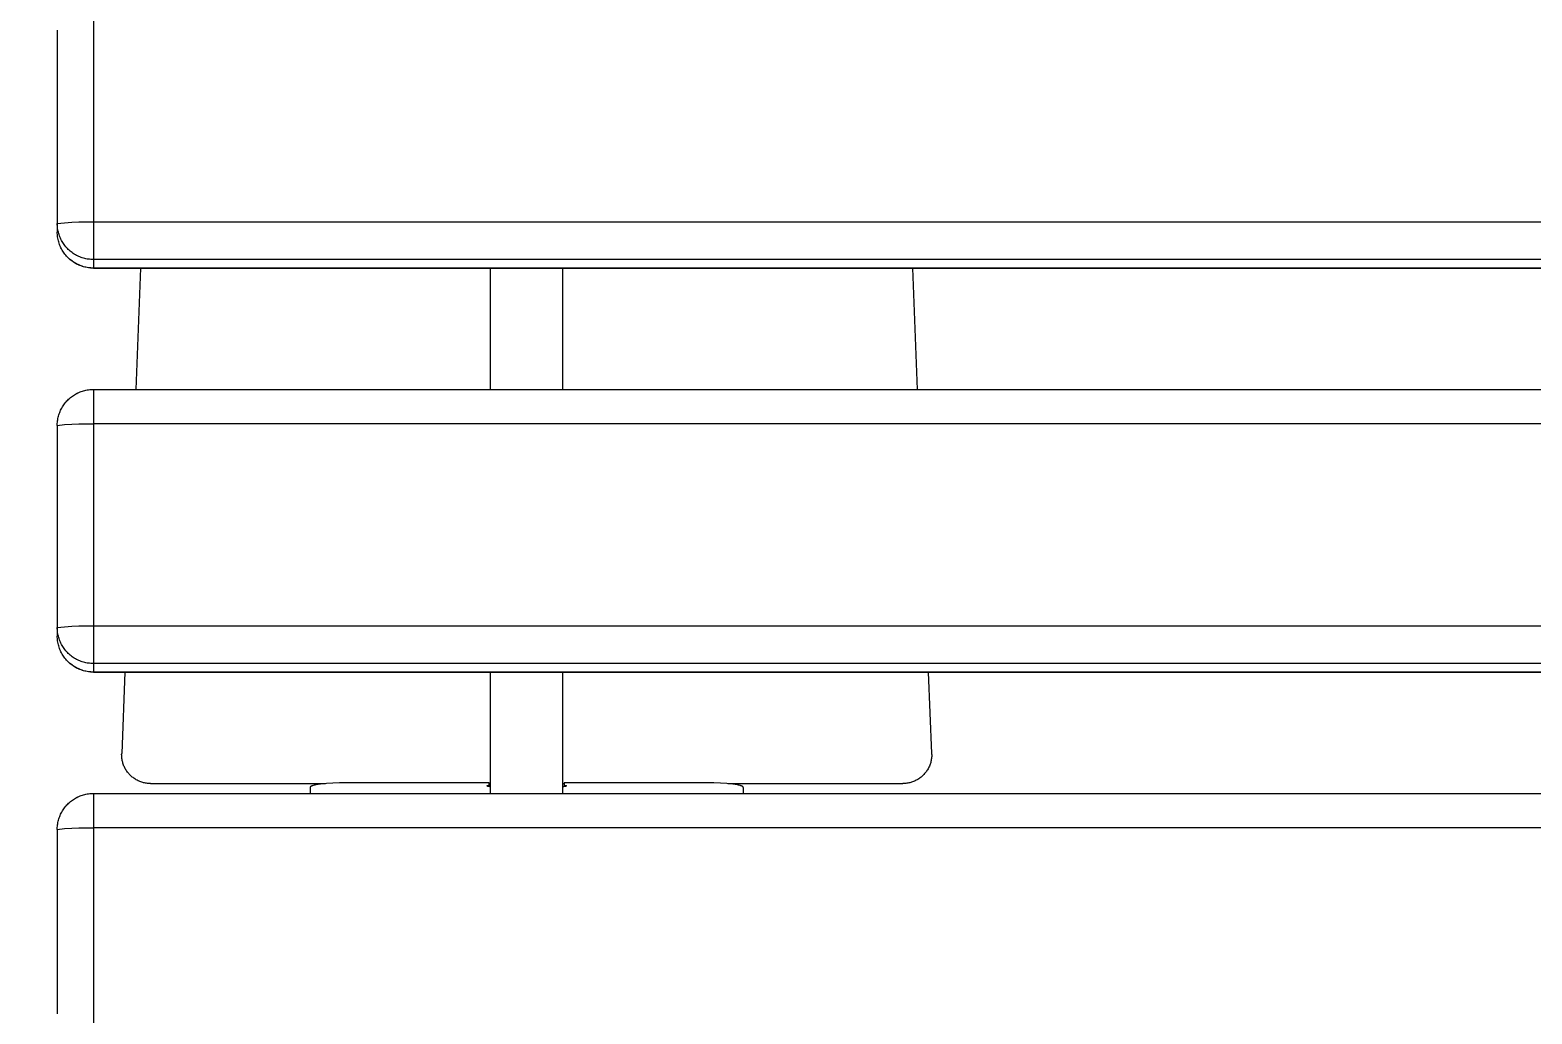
# Model space of a CAD drawing. Header units: millimetres. Extents: x -30 to 4992, y -440 to 3111.
# Drawn here: x 139.2 to 347.2, y 963.5 to 1099.7 of the extents above; entities that cross this region are included whole.
import ezdxf

# ---------------------------------------------------------------- set-up
doc = ezdxf.new("R2010")
doc.units = ezdxf.units.MM
doc.layers.add('ZANO_R', color=7, linetype='Continuous', lineweight=0)
doc.layers.add('ZANO_W', color=1, linetype='Continuous', lineweight=0)
doc.styles.add('Arial', font='arial.ttf')
doc.styles.get("Standard").update_dxf_attribs({"font": 'ARIALUNI.TTF'})
doc.dimstyles.new('pl i ang', dxfattribs={"dimtxt": 50, "dimasz": 50, "dimexe": 1.25, "dimexo": 0.625, "dimgap": 10, "dimtad": 1, "dimtoh": 1, "dimtxsty": 'Standard', "dimcen": 2.5, "dimclrd": 1, "dimclre": 1, "dimclrt": 1, "dimadec": 0, "dimazin": 0, "dimtfac": 1, "dimtmove": 0, "dimatfit": 3, "dimfxl": 1, "dimarcsym": 1})

# ---------------------------------------------------------------- blocks, each defined once
blk = doc.blocks.new('*D389')
at = {"layer": 'ZANO_W', "color": 1, "lineweight": -2}
for p, q in [((138.02, 2206.3), (16.39, 2206.3)), ((26.39, 2166.3), (26.39, 938.92)), ((138.02, 898.92), (16.39, 898.92))]:
    blk.add_line(p, q, dxfattribs=at)
at = {"layer": 'ZANO_W', "color": 1}
for points in [[(33.05, 2166.3), (19.72, 2166.3), (26.39, 2206.3)], [(19.72, 938.92), (33.05, 938.92), (26.39, 898.92)]]:
    blk.add_solid(points, dxfattribs=at)
at = {"layer": 'ZANO_W', "color": 1, "insert": (-4.05, 1552.61), "char_height": 40, "attachment_point": 5, "rotation": 90, "style": 'Arial'}
blk.add_mtext('1307', dxfattribs=at)

msp = doc.modelspace()

# ---------------------------------------------------------------- linework, layer by layer
at = {"layer": 'ZANO_R'}
for p, q in [((148.02, 1101.13), (148.02, 1073.16)), ((143.02, 1099.73), (143.02, 1072.95)), ((143.02, 1072.94), (144.01, 1073.05)), ((143.02, 1072.77), (143.02, 1072.94)), ((143.02, 1072.83), (143.02, 1071.76)), ((143.03, 1072.6), (143.02, 1072.77)), ((143.02, 1071.59), (143.02, 1071.76)), ((143.03, 1071.41), (143.02, 1071.59)), ((143.04, 1072.42), (143.03, 1072.6)), ((143.04, 1071.24), (143.03, 1071.41)), ((143.06, 1072.25), (143.04, 1072.42)), ((143.06, 1071.07), (143.04, 1071.24)), ((143.09, 1072.08), (143.06, 1072.25)), ((143.13, 1071.9), (143.09, 1072.08)), ((143.16, 1071.73), (143.13, 1071.9)), ((143.21, 1071.57), (143.16, 1071.73)), ((143.26, 1071.4), (143.21, 1071.57)), ((143.32, 1071.23), (143.26, 1071.4)), ((143.38, 1071.07), (143.32, 1071.23)), ((144.01, 1073.05), (145.01, 1073.13)), ((145.01, 1073.13), (146.01, 1073.17)), ((146.01, 1073.17), (147.01, 1073.18)), ((147.01, 1073.18), (148.02, 1073.16)), ((148.02, 1073.16), (1938.02, 1073.16)), ((148.02, 1073.16), (148.02, 1067.95)), ((143.09, 1070.89), (143.06, 1071.07)), ((143.13, 1070.72), (143.09, 1070.89)), ((143.16, 1070.55), (143.13, 1070.72)), ((143.21, 1070.38), (143.16, 1070.55)), ((143.26, 1070.22), (143.21, 1070.38)), ((143.32, 1070.05), (143.26, 1070.22)), ((143.38, 1069.89), (143.32, 1070.05)), ((143.45, 1070.91), (143.38, 1071.07)), ((143.45, 1069.73), (143.38, 1069.89)), ((143.52, 1070.75), (143.45, 1070.91)), ((143.52, 1069.57), (143.45, 1069.73)), ((143.6, 1070.6), (143.52, 1070.75)), ((143.6, 1069.42), (143.52, 1069.57)), ((143.69, 1070.45), (143.6, 1070.6)), ((143.69, 1069.26), (143.6, 1069.42)), ((143.78, 1070.3), (143.69, 1070.45)), ((143.78, 1069.11), (143.69, 1069.26)), ((143.87, 1070.15), (143.78, 1070.3)), ((143.87, 1068.97), (143.78, 1069.11)), ((143.97, 1070.01), (143.87, 1070.15)), ((144.08, 1069.87), (143.97, 1070.01)), ((144.19, 1069.73), (144.08, 1069.87)), ((144.3, 1069.6), (144.19, 1069.73)), ((144.42, 1069.47), (144.3, 1069.6)), ((144.54, 1069.35), (144.42, 1069.47)), ((144.67, 1069.23), (144.54, 1069.35)), ((144.8, 1069.12), (144.67, 1069.23)), ((144.94, 1069.01), (144.8, 1069.12)), ((143.97, 1068.82), (143.87, 1068.97)), ((144.08, 1068.69), (143.97, 1068.82)), ((144.19, 1068.55), (144.08, 1068.69)), ((144.3, 1068.42), (144.19, 1068.55)), ((144.42, 1068.29), (144.3, 1068.42)), ((144.54, 1068.17), (144.42, 1068.29)), ((144.67, 1068.05), (144.54, 1068.17)), ((144.7, 1068.02), (144.57, 1068.14)), ((144.8, 1067.93), (144.67, 1068.05)), ((144.83, 1067.91), (144.7, 1068.02)), ((144.94, 1067.82), (144.8, 1067.93)), ((144.96, 1067.8), (144.83, 1067.91)), ((145.08, 1068.9), (144.94, 1069.01)), ((145.08, 1067.72), (144.94, 1067.82)), ((145.1, 1067.7), (144.96, 1067.8)), ((145.22, 1068.8), (145.08, 1068.9)), ((145.22, 1067.62), (145.08, 1067.72)), ((145.25, 1067.6), (145.1, 1067.7)), ((145.37, 1068.71), (145.22, 1068.8)), ((145.37, 1067.52), (145.22, 1067.62)), ((145.39, 1067.51), (145.25, 1067.6)), ((145.52, 1068.62), (145.37, 1068.71)), ((145.52, 1067.43), (145.37, 1067.52)), ((145.54, 1067.42), (145.39, 1067.51)), ((145.67, 1068.53), (145.52, 1068.62)), ((145.67, 1067.35), (145.52, 1067.43)), ((145.69, 1067.33), (145.54, 1067.42)), ((145.82, 1068.45), (145.67, 1068.53)), ((145.82, 1067.27), (145.67, 1067.35)), ((145.85, 1067.26), (145.69, 1067.33)), ((145.98, 1068.38), (145.82, 1068.45)), ((145.98, 1067.2), (145.82, 1067.27)), ((146, 1067.18), (145.85, 1067.26)), ((146.14, 1068.31), (145.98, 1068.38)), ((146.14, 1067.13), (145.98, 1067.2)), ((146.16, 1067.12), (146, 1067.18)), ((146.31, 1068.25), (146.14, 1068.31)), ((146.31, 1067.07), (146.14, 1067.13)), ((146.32, 1067.06), (146.16, 1067.12)), ((146.47, 1068.19), (146.31, 1068.25)), ((146.47, 1067.01), (146.31, 1067.07)), ((146.49, 1067), (146.32, 1067.06)), ((146.64, 1068.14), (146.47, 1068.19)), ((146.64, 1066.96), (146.47, 1067.01)), ((146.65, 1066.95), (146.49, 1067)), ((146.81, 1068.1), (146.64, 1068.14)), ((146.81, 1066.91), (146.64, 1066.96)), ((146.98, 1068.06), (146.81, 1068.1)), ((147.15, 1068.02), (146.98, 1068.06)), ((147.32, 1068), (147.15, 1068.02)), ((147.49, 1067.98), (147.32, 1068)), ((147.67, 1067.96), (147.49, 1067.98)), ((147.84, 1067.95), (147.67, 1067.96)), ((148.02, 1067.95), (147.84, 1067.95)), ((1938.02, 1067.95), (148.02, 1067.95)), ((148.02, 1067.95), (148.02, 1066.77)), ((146.82, 1066.91), (146.65, 1066.95)), ((146.98, 1066.87), (146.81, 1066.91)), ((146.99, 1066.87), (146.82, 1066.91)), ((147.15, 1066.84), (146.98, 1066.87)), ((147.16, 1066.84), (146.99, 1066.87)), ((147.32, 1066.81), (147.15, 1066.84)), ((147.33, 1066.81), (147.16, 1066.84)), ((147.49, 1066.79), (147.32, 1066.81)), ((147.5, 1066.79), (147.33, 1066.81)), ((147.67, 1066.78), (147.49, 1066.79)), ((147.67, 1066.77), (147.5, 1066.79)), ((147.84, 1066.77), (147.67, 1066.78)), ((147.84, 1066.76), (147.67, 1066.77)), ((148.02, 1066.77), (147.84, 1066.77)), ((148.02, 1066.76), (147.84, 1066.76)), ((148.02, 1066.77), (1938.02, 1066.77)), ((148.02, 1066.77), (148.02, 1066.76)), ((1938.02, 1066.76), (148.02, 1066.76)), ((154.55, 1066.77), (153.89, 1049.96)), ((203.02, 1049.96), (203.02, 1066.77)), ((213.02, 1049.96), (213.02, 1066.77)), ((262.14, 1049.96), (261.48, 1066.77)), ((144.23, 1048.23), (144.34, 1048.36)), ((144.34, 1048.36), (144.46, 1048.48)), ((144.46, 1048.48), (144.58, 1048.6)), ((144.57, 1048.59), (144.7, 1048.71)), ((144.58, 1048.6), (144.71, 1048.72)), ((144.7, 1048.71), (144.83, 1048.82)), ((144.71, 1048.72), (144.84, 1048.83)), ((144.83, 1048.82), (144.97, 1048.93)), ((144.84, 1048.83), (144.97, 1048.94)), ((144.97, 1048.94), (145.11, 1049.04)), ((144.97, 1048.93), (145.11, 1049.03)), ((145.11, 1049.04), (145.25, 1049.14)), ((145.11, 1049.03), (145.25, 1049.13)), ((145.25, 1049.14), (145.4, 1049.23)), ((145.25, 1049.13), (145.39, 1049.22)), ((145.39, 1049.22), (145.54, 1049.31)), ((145.4, 1049.23), (145.55, 1049.32)), ((145.54, 1049.31), (145.69, 1049.39)), ((145.55, 1049.32), (145.7, 1049.4)), ((145.69, 1049.39), (145.85, 1049.47)), ((145.7, 1049.4), (145.85, 1049.48)), ((145.85, 1049.48), (146.01, 1049.55)), ((145.85, 1049.47), (146, 1049.54)), ((146, 1049.54), (146.16, 1049.61)), ((146.01, 1049.55), (146.17, 1049.61)), ((146.16, 1049.61), (146.32, 1049.67)), ((146.17, 1049.61), (146.33, 1049.68)), ((146.32, 1049.67), (146.49, 1049.73)), ((146.33, 1049.68), (146.49, 1049.73)), ((146.49, 1049.73), (146.65, 1049.78)), ((146.49, 1049.73), (146.66, 1049.78)), ((146.65, 1049.78), (146.82, 1049.82)), ((146.66, 1049.78), (146.82, 1049.82)), ((146.82, 1049.82), (146.99, 1049.86)), ((146.82, 1049.82), (146.99, 1049.86)), ((146.99, 1049.86), (147.16, 1049.9)), ((146.99, 1049.86), (147.16, 1049.89)), ((147.16, 1049.89), (147.33, 1049.92)), ((147.16, 1049.9), (147.33, 1049.92)), ((147.33, 1049.92), (147.5, 1049.94)), ((147.33, 1049.92), (147.5, 1049.94)), ((147.5, 1049.94), (147.67, 1049.96)), ((147.5, 1049.94), (147.67, 1049.95)), ((147.67, 1049.96), (147.84, 1049.97)), ((147.67, 1049.95), (147.84, 1049.96)), ((147.84, 1049.97), (148.02, 1049.97)), ((147.84, 1049.96), (148.02, 1049.96)), ((148.02, 1049.96), (148.02, 1049.97)), ((148.02, 1049.97), (1938.02, 1049.97)), ((148.02, 1049.96), (1938.02, 1049.96)), ((148.02, 1049.96), (148.02, 1045.18)), ((143.15, 1046.1), (143.19, 1046.27)), ((143.19, 1046.27), (143.24, 1046.43)), ((143.24, 1046.43), (143.29, 1046.6)), ((143.29, 1046.6), (143.35, 1046.76)), ((143.35, 1046.76), (143.41, 1046.92)), ((143.41, 1046.92), (143.48, 1047.08)), ((143.48, 1047.08), (143.56, 1047.23)), ((143.56, 1047.23), (143.64, 1047.38)), ((143.64, 1047.38), (143.72, 1047.53)), ((143.72, 1047.53), (143.81, 1047.68)), ((143.81, 1047.68), (143.91, 1047.82)), ((143.91, 1047.82), (144.01, 1047.96)), ((144.01, 1047.96), (144.12, 1048.1)), ((144.12, 1048.1), (144.23, 1048.23)), ((143.02, 1045.25), (143.04, 1045.42)), ((143.02, 1045.08), (143.02, 1045.25)), ((143.02, 1044.97), (143.02, 1045.08)), ((143.02, 1044.97), (144.01, 1045.08)), ((143.02, 1044.97), (143.02, 1043.78)), ((143.04, 1045.42), (143.06, 1045.59)), ((143.06, 1045.59), (143.08, 1045.76)), ((143.08, 1045.76), (143.11, 1045.93)), ((143.11, 1045.93), (143.15, 1046.1)), ((144.01, 1045.08), (145.01, 1045.15)), ((145.01, 1045.15), (146.01, 1045.2)), ((146.01, 1045.2), (147.01, 1045.21)), ((147.01, 1045.21), (148.02, 1045.18)), ((1938.02, 1045.18), (148.02, 1045.18)), ((148.02, 1045.18), (148.02, 1017.2)), ((143.02, 1043.78), (143.02, 1017)), ((143.02, 1016.99), (144.01, 1017.1)), ((144.01, 1017.1), (145.01, 1017.18)), ((145.01, 1017.18), (146.01, 1017.22)), ((146.01, 1017.22), (147.01, 1017.23)), ((147.01, 1017.23), (148.02, 1017.2)), ((148.02, 1017.2), (1938.02, 1017.2)), ((148.02, 1017.2), (148.02, 1012)), ((143.02, 1016.82), (143.02, 1016.99)), ((143.02, 1016.88), (143.02, 1015.81)), ((143.03, 1016.65), (143.02, 1016.82)), ((143.02, 1015.64), (143.02, 1015.81)), ((143.03, 1015.46), (143.02, 1015.64)), ((143.04, 1016.47), (143.03, 1016.65)), ((143.04, 1015.29), (143.03, 1015.46)), ((143.06, 1016.3), (143.04, 1016.47)), ((143.06, 1015.12), (143.04, 1015.29)), ((143.09, 1016.13), (143.06, 1016.3)), ((143.09, 1014.94), (143.06, 1015.12)), ((143.13, 1015.95), (143.09, 1016.13)), ((143.16, 1015.78), (143.13, 1015.95)), ((143.21, 1015.62), (143.16, 1015.78)), ((143.26, 1015.45), (143.21, 1015.62)), ((143.32, 1015.28), (143.26, 1015.45)), ((143.38, 1015.12), (143.32, 1015.28)), ((143.45, 1014.96), (143.38, 1015.12)), ((143.52, 1014.8), (143.45, 1014.96)), ((143.13, 1014.77), (143.09, 1014.94)), ((143.16, 1014.6), (143.13, 1014.77)), ((143.21, 1014.43), (143.16, 1014.6)), ((143.26, 1014.27), (143.21, 1014.43)), ((143.32, 1014.1), (143.26, 1014.27)), ((143.38, 1013.94), (143.32, 1014.1)), ((143.45, 1013.78), (143.38, 1013.94)), ((143.52, 1013.62), (143.45, 1013.78)), ((143.6, 1014.65), (143.52, 1014.8)), ((143.6, 1013.47), (143.52, 1013.62)), ((143.69, 1014.5), (143.6, 1014.65)), ((143.69, 1013.31), (143.6, 1013.47)), ((143.78, 1014.35), (143.69, 1014.5)), ((143.78, 1013.16), (143.69, 1013.31)), ((143.87, 1014.2), (143.78, 1014.35)), ((143.87, 1013.02), (143.78, 1013.16)), ((143.97, 1014.06), (143.87, 1014.2)), ((143.97, 1012.87), (143.87, 1013.02)), ((144.08, 1013.92), (143.97, 1014.06)), ((144.19, 1013.78), (144.08, 1013.92)), ((144.3, 1013.65), (144.19, 1013.78)), ((144.42, 1013.52), (144.3, 1013.65)), ((144.54, 1013.4), (144.42, 1013.52)), ((144.67, 1013.28), (144.54, 1013.4)), ((144.8, 1013.17), (144.67, 1013.28)), ((144.94, 1013.06), (144.8, 1013.17)), ((145.08, 1012.95), (144.94, 1013.06)), ((145.22, 1012.85), (145.08, 1012.95)), ((144.08, 1012.74), (143.97, 1012.87)), ((144.19, 1012.6), (144.08, 1012.74)), ((144.3, 1012.47), (144.19, 1012.6)), ((144.42, 1012.34), (144.3, 1012.47)), ((144.54, 1012.22), (144.42, 1012.34)), ((144.67, 1012.1), (144.54, 1012.22)), ((144.7, 1012.07), (144.57, 1012.19)), ((144.8, 1011.98), (144.67, 1012.1)), ((144.83, 1011.96), (144.7, 1012.07)), ((144.94, 1011.87), (144.8, 1011.98)), ((144.96, 1011.85), (144.83, 1011.96)), ((145.08, 1011.77), (144.94, 1011.87)), ((145.1, 1011.75), (144.96, 1011.85)), ((145.22, 1011.67), (145.08, 1011.77)), ((145.25, 1011.65), (145.1, 1011.75)), ((145.37, 1012.76), (145.22, 1012.85)), ((145.37, 1011.57), (145.22, 1011.67)), ((145.39, 1011.56), (145.25, 1011.65)), ((145.52, 1012.67), (145.37, 1012.76)), ((145.52, 1011.48), (145.37, 1011.57)), ((145.54, 1011.47), (145.39, 1011.56)), ((145.67, 1012.58), (145.52, 1012.67)), ((145.67, 1011.4), (145.52, 1011.48)), ((145.69, 1011.38), (145.54, 1011.47)), ((145.82, 1012.5), (145.67, 1012.58)), ((145.82, 1011.32), (145.67, 1011.4)), ((145.85, 1011.31), (145.69, 1011.38)), ((145.98, 1012.43), (145.82, 1012.5)), ((145.98, 1011.25), (145.82, 1011.32)), ((146, 1011.23), (145.85, 1011.31)), ((146.14, 1012.36), (145.98, 1012.43)), ((146.14, 1011.18), (145.98, 1011.25)), ((146.16, 1011.17), (146, 1011.23)), ((146.31, 1012.3), (146.14, 1012.36)), ((146.31, 1011.12), (146.14, 1011.18)), ((146.32, 1011.11), (146.16, 1011.17)), ((146.47, 1012.24), (146.31, 1012.3)), ((146.47, 1011.06), (146.31, 1011.12)), ((146.49, 1011.05), (146.32, 1011.11)), ((146.64, 1012.19), (146.47, 1012.24)), ((146.64, 1011.01), (146.47, 1011.06)), ((146.65, 1011), (146.49, 1011.05)), ((146.81, 1012.15), (146.64, 1012.19)), ((146.81, 1010.96), (146.64, 1011.01)), ((146.82, 1010.96), (146.65, 1011)), ((146.98, 1012.11), (146.81, 1012.15)), ((146.98, 1010.92), (146.81, 1010.96)), ((146.99, 1010.92), (146.82, 1010.96)), ((147.15, 1012.07), (146.98, 1012.11)), ((147.15, 1010.89), (146.98, 1010.92)), ((147.16, 1010.89), (146.99, 1010.92)), ((147.32, 1012.05), (147.15, 1012.07)), ((147.32, 1010.86), (147.15, 1010.89)), ((147.33, 1010.86), (147.16, 1010.89)), ((147.49, 1012.03), (147.32, 1012.05)), ((147.49, 1010.84), (147.32, 1010.86)), ((147.5, 1010.84), (147.33, 1010.86)), ((147.67, 1012.01), (147.49, 1012.03)), ((147.67, 1010.83), (147.49, 1010.84)), ((147.67, 1010.82), (147.5, 1010.84)), ((147.84, 1012), (147.67, 1012.01)), ((147.84, 1010.82), (147.67, 1010.83)), ((147.84, 1010.81), (147.67, 1010.82)), ((148.02, 1012), (147.84, 1012)), ((148.02, 1010.82), (147.84, 1010.82)), ((148.02, 1010.81), (147.84, 1010.81)), ((1938.02, 1012), (148.02, 1012)), ((148.02, 1012), (148.02, 1010.82)), ((148.02, 1010.82), (1938.02, 1010.82)), ((148.02, 1010.82), (148.02, 1010.81)), ((1938.02, 1010.81), (148.02, 1010.81)), ((152.37, 1010.82), (151.93, 999.54)), ((203.02, 994.01), (203.02, 1010.82)), ((213.02, 994.01), (213.02, 1010.82)), ((264.1, 999.54), (263.66, 1010.82)), ((151.92, 999.4), (151.93, 999.54)), ((151.93, 999.26), (151.92, 999.4)), ((151.93, 999.13), (151.93, 999.26)), ((151.94, 998.99), (151.93, 999.13)), ((151.96, 998.85), (151.94, 998.99)), ((151.98, 998.72), (151.96, 998.85)), ((152.01, 998.58), (151.98, 998.72)), ((152.03, 998.45), (152.01, 998.58)), ((152.07, 998.32), (152.03, 998.45)), ((263.99, 998.43), (263.96, 998.3)), ((264.02, 998.57), (263.99, 998.43)), ((264.05, 998.7), (264.02, 998.57)), ((264.07, 998.84), (264.05, 998.7)), ((264.09, 998.97), (264.07, 998.84)), ((264.1, 999.11), (264.09, 998.97)), ((264.11, 999.46), (264.1, 999.54)), ((264.11, 999.38), (264.1, 999.24)), ((264.1, 999.24), (264.1, 999.11)), ((264.11, 999.38), (264.11, 999.46)), ((152.11, 998.19), (152.07, 998.32)), ((152.15, 998.06), (152.11, 998.19)), ((152.2, 997.93), (152.15, 998.06)), ((152.25, 997.8), (152.2, 997.93)), ((152.31, 997.68), (152.25, 997.8)), ((152.37, 997.55), (152.31, 997.68)), ((152.43, 997.43), (152.37, 997.55)), ((152.5, 997.31), (152.43, 997.43)), ((152.57, 997.2), (152.5, 997.31)), ((152.65, 997.08), (152.57, 997.2)), ((152.73, 996.97), (152.65, 997.08)), ((152.82, 996.87), (152.73, 996.97)), ((152.9, 996.76), (152.82, 996.87)), ((152.99, 996.66), (152.9, 996.76)), ((153.09, 996.56), (152.99, 996.66)), ((153.19, 996.46), (153.09, 996.56)), ((153.29, 996.37), (153.19, 996.46)), ((153.39, 996.28), (153.29, 996.37)), ((153.5, 996.2), (153.39, 996.28)), ((262.63, 996.28), (262.52, 996.19)), ((262.74, 996.37), (262.63, 996.28)), ((262.84, 996.46), (262.74, 996.37)), ((262.94, 996.55), (262.84, 996.46)), ((263.03, 996.65), (262.94, 996.55)), ((263.12, 996.75), (263.03, 996.65)), ((263.21, 996.86), (263.12, 996.75)), ((263.29, 996.96), (263.21, 996.86)), ((263.37, 997.07), (263.29, 996.96)), ((263.45, 997.19), (263.37, 997.07)), ((263.52, 997.3), (263.45, 997.19)), ((263.59, 997.42), (263.52, 997.3)), ((263.66, 997.54), (263.59, 997.42)), ((263.72, 997.66), (263.66, 997.54)), ((263.78, 997.79), (263.72, 997.66)), ((263.83, 997.91), (263.78, 997.79)), ((263.88, 998.04), (263.83, 997.91)), ((263.92, 998.17), (263.88, 998.04)), ((263.96, 998.3), (263.92, 998.17)), ((153.61, 996.12), (153.5, 996.2)), ((153.73, 996.04), (153.61, 996.12)), ((153.84, 995.97), (153.73, 996.04)), ((153.96, 995.9), (153.84, 995.97)), ((154.08, 995.83), (153.96, 995.9)), ((154.2, 995.77), (154.08, 995.83)), ((154.33, 995.71), (154.2, 995.77)), ((154.45, 995.66), (154.33, 995.71)), ((154.58, 995.61), (154.45, 995.66)), ((154.71, 995.57), (154.58, 995.61)), ((154.84, 995.53), (154.71, 995.57)), ((154.97, 995.5), (154.84, 995.53)), ((155.11, 995.47), (154.97, 995.5)), ((155.24, 995.44), (155.11, 995.47)), ((155.38, 995.42), (155.24, 995.44)), ((155.51, 995.4), (155.38, 995.42)), ((155.65, 995.39), (155.51, 995.4)), ((155.79, 995.38), (155.65, 995.39)), ((155.92, 995.38), (155.79, 995.38)), ((155.92, 995.38), (180.16, 995.38)), ((178.03, 994.88), (178.02, 994.87)), ((178.02, 994.87), (178.02, 994.87)), ((178.02, 994.87), (178.02, 994.87)), ((178.02, 994.87), (178.02, 994.86)), ((178.02, 994.86), (178.02, 994.86)), ((178.02, 994.86), (178.02, 994.85)), ((178.02, 994.85), (178.02, 994.85)), ((178.02, 994.85), (178.02, 994.85)), ((178.02, 994.85), (178.02, 994.84)), ((178.02, 994.84), (178.02, 994.84)), ((178.02, 994.84), (178.02, 994.84)), ((178.02, 994.84), (178.02, 994.01)), ((178.04, 994.9), (178.03, 994.89)), ((178.03, 994.89), (178.03, 994.89)), ((178.03, 994.89), (178.03, 994.88)), ((178.03, 994.88), (178.03, 994.88)), ((178.03, 994.88), (178.03, 994.88)), ((178.05, 994.91), (178.04, 994.91)), ((178.04, 994.91), (178.04, 994.9)), ((178.04, 994.9), (178.04, 994.9)), ((178.04, 994.9), (178.04, 994.9)), ((178.06, 994.92), (178.05, 994.92)), ((178.05, 994.92), (178.05, 994.91)), ((178.05, 994.91), (178.05, 994.91)), ((178.07, 994.93), (178.06, 994.93)), ((178.06, 994.93), (178.06, 994.92)), ((178.08, 994.94), (178.07, 994.94)), ((178.07, 994.94), (178.07, 994.93)), ((178.07, 994.93), (178.07, 994.93)), ((178.09, 994.95), (178.08, 994.95)), ((178.08, 994.95), (178.08, 994.94)), ((178.1, 994.96), (178.09, 994.95)), ((178.11, 994.96), (178.1, 994.96)), ((178.12, 994.97), (178.11, 994.96)), ((178.13, 994.98), (178.12, 994.97)), ((178.15, 994.99), (178.13, 994.98)), ((178.16, 995), (178.15, 994.99)), ((178.18, 995), (178.16, 995)), ((178.19, 995.01), (178.18, 995)), ((178.21, 995.02), (178.19, 995.01)), ((178.24, 995.03), (178.21, 995.02)), ((178.28, 995.05), (178.24, 995.03)), ((178.32, 995.07), (178.28, 995.05)), ((178.37, 995.08), (178.32, 995.07)), ((178.41, 995.1), (178.37, 995.08)), ((178.46, 995.11), (178.41, 995.1)), ((178.57, 995.14), (178.46, 995.11)), ((178.7, 995.17), (178.57, 995.14)), ((178.83, 995.2), (178.7, 995.17)), ((178.98, 995.23), (178.83, 995.2)), ((179.13, 995.25), (178.98, 995.23)), ((179.48, 995.31), (179.13, 995.25)), ((179.86, 995.35), (179.48, 995.31)), ((180.28, 995.39), (179.86, 995.35)), ((181.18, 995.45), (180.28, 995.39)), ((182.11, 995.49), (181.18, 995.45)), ((183.02, 995.5), (182.11, 995.49)), ((202.82, 995.5), (183.02, 995.5)), ((202.52, 995.05), (202.52, 995.06)), ((202.52, 995.06), (202.52, 995.06)), ((202.52, 995.06), (202.52, 995.06)), ((202.52, 995.06), (202.53, 995.06)), ((202.52, 995.04), (202.52, 995.05)), ((202.52, 995.05), (202.52, 995.05)), ((202.52, 995.05), (202.52, 995.05)), ((202.52, 995.05), (202.52, 995.05)), ((202.52, 995.05), (202.52, 995.05)), ((202.52, 995.05), (202.52, 995.05)), ((202.52, 995.05), (202.52, 995.05)), ((202.52, 995.05), (202.52, 995.05)), ((202.52, 995.05), (202.52, 995.05)), ((202.52, 995.05), (202.52, 995.05)), ((202.52, 995.05), (202.52, 995.05)), ((202.52, 995.05), (202.52, 995.05)), ((202.53, 995.04), (202.52, 995.04)), ((202.52, 995.04), (202.52, 995.04)), ((202.52, 995.04), (202.52, 995.04)), ((202.52, 995.04), (202.52, 995.04)), ((202.53, 995.06), (202.53, 995.07)), ((202.53, 995.07), (202.53, 995.07)), ((202.53, 995.07), (202.53, 995.07)), ((202.53, 995.07), (202.53, 995.07)), ((202.53, 995.07), (202.53, 995.07)), ((202.53, 995.07), (202.53, 995.07)), ((202.53, 995.07), (202.54, 995.07)), ((202.53, 995.06), (202.53, 995.06)), ((202.53, 995.06), (202.53, 995.06)), ((202.53, 995.06), (202.53, 995.06)), ((202.53, 995.06), (202.53, 995.06)), ((202.53, 995.06), (202.53, 995.06)), ((202.53, 995.06), (202.53, 995.06)), ((202.53, 995.06), (202.53, 995.06)), ((202.53, 995.06), (202.53, 995.06)), ((202.53, 995.03), (202.53, 995.04)), ((202.53, 995.04), (202.53, 995.04)), ((202.53, 995.04), (202.53, 995.04)), ((202.53, 995.04), (202.53, 995.04)), ((202.53, 995.04), (202.53, 995.04)), ((202.53, 995.04), (202.53, 995.04)), ((202.53, 995.04), (202.53, 995.04)), ((202.54, 995.03), (202.53, 995.03)), ((202.53, 995.03), (202.53, 995.03)), ((202.53, 995.03), (202.53, 995.03)), ((202.53, 995.03), (202.53, 995.03)), ((202.53, 995.03), (202.53, 995.03)), ((202.53, 995.03), (202.53, 995.03)), ((202.53, 995.03), (202.53, 995.03)), ((202.53, 995.03), (202.53, 995.03)), ((202.54, 995.07), (202.54, 995.08)), ((202.54, 995.08), (202.55, 995.08)), ((202.54, 995.07), (202.54, 995.07)), ((202.54, 995.07), (202.54, 995.07)), ((202.54, 995.07), (202.54, 995.07)), ((202.54, 995.07), (202.54, 995.07)), ((202.54, 995.02), (202.54, 995.03)), ((202.54, 995.03), (202.54, 995.03)), ((202.54, 995.03), (202.54, 995.03)), ((202.54, 995.03), (202.54, 995.03)), ((202.55, 995.02), (202.54, 995.02)), ((202.54, 995.02), (202.54, 995.02)), ((202.55, 995.08), (202.55, 995.08)), ((202.55, 995.08), (202.55, 995.08)), ((202.55, 995.08), (202.56, 995.08)), ((202.56, 995.02), (202.55, 995.02)), ((202.55, 995.02), (202.55, 995.02)), ((202.55, 995.02), (202.55, 995.02)), ((202.56, 995.08), (202.56, 995.09)), ((202.56, 995.09), (202.57, 995.09)), ((202.56, 995.08), (202.56, 995.08)), ((202.56, 995.01), (202.56, 995.02)), ((202.57, 995.01), (202.56, 995.01)), ((202.56, 995.01), (202.56, 995.01)), ((202.57, 995.09), (202.58, 995.09)), ((202.58, 995.01), (202.57, 995.01)), ((202.58, 995.09), (202.59, 995.1)), ((202.59, 995), (202.58, 995.01)), ((202.59, 995.1), (202.6, 995.1)), ((202.6, 995), (202.59, 995)), ((202.6, 995.1), (202.61, 995.1)), ((202.61, 995), (202.6, 995)), ((202.61, 995.1), (202.63, 995.11)), ((202.63, 994.99), (202.61, 995)), ((202.63, 995.11), (202.65, 995.11)), ((202.65, 994.98), (202.63, 994.99)), ((202.65, 995.11), (202.67, 995.12)), ((202.67, 994.98), (202.65, 994.98)), ((202.67, 995.12), (202.7, 995.12)), ((202.7, 994.97), (202.67, 994.98)), ((202.7, 995.12), (202.76, 995.13)), ((202.76, 994.96), (202.7, 994.97)), ((202.76, 995.13), (202.82, 995.14)), ((202.82, 994.96), (202.76, 994.96)), ((202.82, 995.14), (202.82, 995.5)), ((202.82, 995.38), (203.02, 995.38)), ((202.82, 994.96), (202.82, 995.14)), ((202.92, 994.94), (202.82, 994.96)), ((203.02, 994.93), (202.92, 994.94)), ((213.02, 995.38), (213.22, 995.38)), ((213.12, 994.94), (213.02, 994.93)), ((213.22, 994.96), (213.12, 994.94)), ((233.02, 995.5), (213.22, 995.5)), ((213.22, 995.5), (213.22, 995.14)), ((213.22, 995.14), (213.28, 995.13)), ((213.22, 995.14), (213.22, 994.96)), ((213.28, 994.96), (213.22, 994.96)), ((213.28, 995.13), (213.33, 995.12)), ((213.33, 994.97), (213.28, 994.96)), ((213.33, 995.12), (213.36, 995.12)), ((213.36, 994.98), (213.33, 994.97)), ((213.36, 995.12), (213.38, 995.11)), ((213.38, 994.98), (213.36, 994.98)), ((213.38, 995.11), (213.41, 995.11)), ((213.41, 994.99), (213.38, 994.98)), ((213.41, 995.11), (213.43, 995.1)), ((213.43, 995), (213.41, 994.99)), ((213.43, 995.1), (213.44, 995.1)), ((213.44, 995), (213.43, 995)), ((213.44, 995.1), (213.45, 995.1)), ((213.45, 995), (213.44, 995)), ((213.45, 995.1), (213.45, 995.09)), ((213.45, 995.09), (213.46, 995.09)), ((213.46, 995.01), (213.45, 995.01)), ((213.45, 995.01), (213.45, 995)), ((213.46, 995.09), (213.47, 995.09)), ((213.47, 995.01), (213.46, 995.01)), ((213.47, 995.09), (213.47, 995.08)), ((213.47, 995.08), (213.48, 995.08)), ((213.48, 995.02), (213.47, 995.01)), ((213.47, 995.01), (213.47, 995.01)), ((213.48, 995.08), (213.48, 995.08)), ((213.48, 995.08), (213.48, 995.08)), ((213.48, 995.08), (213.48, 995.08)), ((213.48, 995.08), (213.49, 995.08)), ((213.49, 995.02), (213.48, 995.02)), ((213.48, 995.02), (213.48, 995.02)), ((213.48, 995.02), (213.48, 995.02)), ((213.48, 995.02), (213.48, 995.02)), ((213.49, 995.08), (213.49, 995.07)), ((213.49, 995.07), (213.49, 995.07)), ((213.49, 995.07), (213.49, 995.07)), ((213.49, 995.07), (213.49, 995.07)), ((213.49, 995.07), (213.5, 995.07)), ((213.5, 995.03), (213.49, 995.03)), ((213.49, 995.03), (213.49, 995.03)), ((213.49, 995.03), (213.49, 995.03)), ((213.49, 995.03), (213.49, 995.02)), ((213.49, 995.02), (213.49, 995.02)), ((213.5, 995.07), (213.5, 995.07)), ((213.5, 995.07), (213.5, 995.07)), ((213.5, 995.07), (213.5, 995.07)), ((213.5, 995.07), (213.5, 995.07)), ((213.5, 995.07), (213.5, 995.07)), ((213.5, 995.07), (213.5, 995.07)), ((213.5, 995.07), (213.5, 995.06)), ((213.5, 995.06), (213.5, 995.06)), ((213.5, 995.06), (213.5, 995.06)), ((213.5, 995.06), (213.5, 995.06)), ((213.5, 995.06), (213.5, 995.06)), ((213.5, 995.06), (213.51, 995.06)), ((213.51, 995.04), (213.5, 995.04)), ((213.5, 995.04), (213.5, 995.04)), ((213.5, 995.04), (213.5, 995.04)), ((213.5, 995.04), (213.5, 995.03)), ((213.5, 995.03), (213.5, 995.03)), ((213.5, 995.03), (213.5, 995.03)), ((213.5, 995.03), (213.5, 995.03)), ((213.5, 995.03), (213.5, 995.03)), ((213.5, 995.03), (213.5, 995.03)), ((213.5, 995.03), (213.5, 995.03)), ((213.5, 995.03), (213.5, 995.03)), ((213.5, 995.03), (213.5, 995.03)), ((213.51, 995.06), (213.51, 995.06)), ((213.51, 995.06), (213.51, 995.06)), ((213.51, 995.06), (213.51, 995.06)), ((213.51, 995.06), (213.51, 995.06)), ((213.51, 995.06), (213.51, 995.06)), ((213.51, 995.06), (213.51, 995.06)), ((213.51, 995.06), (213.51, 995.05)), ((213.51, 995.05), (213.51, 995.05)), ((213.51, 995.05), (213.51, 995.05)), ((213.51, 995.05), (213.51, 995.05)), ((213.51, 995.05), (213.51, 995.05)), ((213.51, 995.05), (213.51, 995.05)), ((213.51, 995.05), (213.51, 995.05)), ((213.51, 995.05), (213.51, 995.05)), ((213.51, 995.05), (213.51, 995.05)), ((213.51, 995.05), (213.51, 995.05)), ((213.51, 995.05), (213.51, 995.05)), ((213.51, 995.05), (213.51, 995.05)), ((213.51, 995.05), (213.51, 995.04)), ((213.51, 995.04), (213.51, 995.04)), ((213.51, 995.04), (213.51, 995.04)), ((213.51, 995.04), (213.51, 995.04)), ((213.51, 995.04), (213.51, 995.04)), ((213.51, 995.04), (213.51, 995.04)), ((213.51, 995.04), (213.51, 995.04)), ((213.51, 995.04), (213.51, 995.04)), ((233.93, 995.49), (233.02, 995.5)), ((234.86, 995.45), (233.93, 995.49)), ((235.75, 995.39), (234.86, 995.45)), ((236.17, 995.35), (235.75, 995.39)), ((235.88, 995.38), (260.11, 995.38)), ((236.55, 995.31), (236.17, 995.35)), ((236.9, 995.25), (236.55, 995.31)), ((237.05, 995.23), (236.9, 995.25)), ((237.2, 995.2), (237.05, 995.23)), ((237.34, 995.17), (237.2, 995.2)), ((237.46, 995.14), (237.34, 995.17)), ((237.57, 995.11), (237.46, 995.14)), ((237.62, 995.1), (237.57, 995.11)), ((237.66, 995.08), (237.62, 995.1)), ((237.71, 995.07), (237.66, 995.08)), ((237.75, 995.05), (237.71, 995.07)), ((237.79, 995.03), (237.75, 995.05)), ((237.82, 995.02), (237.79, 995.03)), ((237.84, 995.01), (237.82, 995.02)), ((237.85, 995), (237.84, 995.01)), ((237.87, 995), (237.85, 995)), ((237.88, 994.99), (237.87, 995)), ((237.9, 994.98), (237.88, 994.99)), ((237.91, 994.97), (237.9, 994.98)), ((237.92, 994.96), (237.91, 994.97)), ((237.93, 994.96), (237.92, 994.96)), ((237.94, 994.95), (237.93, 994.96)), ((237.95, 994.95), (237.94, 994.95)), ((237.95, 994.94), (237.95, 994.95)), ((237.96, 994.94), (237.95, 994.94)), ((237.96, 994.93), (237.96, 994.94)), ((237.97, 994.93), (237.96, 994.93)), ((237.97, 994.92), (237.97, 994.93)), ((237.97, 994.93), (237.97, 994.93)), ((237.98, 994.92), (237.97, 994.92)), ((237.98, 994.91), (237.98, 994.92)), ((237.99, 994.91), (237.98, 994.91)), ((237.98, 994.91), (237.98, 994.91)), ((237.99, 994.9), (237.99, 994.91)), ((238, 994.9), (237.99, 994.9)), ((237.99, 994.9), (237.99, 994.9)), ((238, 994.89), (238, 994.9)), ((238, 994.88), (238, 994.89)), ((238, 994.89), (238, 994.89)), ((238.01, 994.88), (238, 994.88)), ((238, 994.88), (238, 994.88)), ((238.01, 994.87), (238.01, 994.88)), ((238.01, 994.86), (238.01, 994.87)), ((238.01, 994.87), (238.01, 994.87)), ((238.01, 994.87), (238.01, 994.87)), ((238.01, 994.85), (238.01, 994.86)), ((238.01, 994.86), (238.01, 994.86)), ((238.02, 994.85), (238.01, 994.85)), ((238.01, 994.85), (238.01, 994.85)), ((238.02, 994.84), (238.02, 994.85)), ((238.02, 994.01), (238.02, 994.84)), ((238.02, 994.84), (238.02, 994.84)), ((238.02, 994.84), (238.02, 994.84)), ((260.24, 995.38), (260.11, 995.38)), ((260.38, 995.39), (260.24, 995.38)), ((260.52, 995.4), (260.38, 995.39)), ((260.65, 995.42), (260.52, 995.4)), ((260.79, 995.44), (260.65, 995.42)), ((260.92, 995.46), (260.79, 995.44)), ((261.05, 995.49), (260.92, 995.46)), ((261.19, 995.53), (261.05, 995.49)), ((261.32, 995.57), (261.19, 995.53)), ((261.45, 995.61), (261.32, 995.57)), ((261.57, 995.66), (261.45, 995.61)), ((261.7, 995.71), (261.57, 995.66)), ((261.82, 995.77), (261.7, 995.71)), ((261.95, 995.83), (261.82, 995.77)), ((262.07, 995.89), (261.95, 995.83)), ((262.19, 995.96), (262.07, 995.89)), ((262.3, 996.04), (262.19, 995.96)), ((262.41, 996.11), (262.3, 996.04)), ((262.52, 996.19), (262.41, 996.11)), ((144.01, 992.01), (144.12, 992.15)), ((144.12, 992.15), (144.23, 992.28)), ((144.23, 992.28), (144.34, 992.41)), ((144.34, 992.41), (144.46, 992.53)), ((144.46, 992.53), (144.58, 992.65)), ((144.57, 992.64), (144.7, 992.76)), ((144.58, 992.65), (144.71, 992.77)), ((144.7, 992.76), (144.83, 992.87)), ((144.71, 992.77), (144.84, 992.88)), ((144.83, 992.87), (144.97, 992.98)), ((144.84, 992.88), (144.97, 992.99)), ((144.97, 992.99), (145.11, 993.09)), ((144.97, 992.98), (145.11, 993.08)), ((145.11, 993.09), (145.25, 993.19)), ((145.11, 993.08), (145.25, 993.18)), ((145.25, 993.19), (145.4, 993.28)), ((145.25, 993.18), (145.39, 993.27)), ((145.39, 993.27), (145.54, 993.36)), ((145.4, 993.28), (145.55, 993.37)), ((145.54, 993.36), (145.69, 993.44)), ((145.55, 993.37), (145.7, 993.45)), ((145.69, 993.44), (145.85, 993.52)), ((145.7, 993.45), (145.85, 993.53)), ((145.85, 993.53), (146.01, 993.6)), ((145.85, 993.52), (146, 993.59)), ((146, 993.59), (146.16, 993.66)), ((146.01, 993.6), (146.17, 993.66)), ((146.16, 993.66), (146.32, 993.72)), ((146.17, 993.66), (146.33, 993.73)), ((146.32, 993.72), (146.49, 993.78)), ((146.33, 993.73), (146.49, 993.78)), ((146.49, 993.78), (146.65, 993.83)), ((146.49, 993.78), (146.66, 993.83)), ((146.65, 993.83), (146.82, 993.87)), ((146.66, 993.83), (146.82, 993.87)), ((146.82, 993.87), (146.99, 993.91)), ((146.82, 993.87), (146.99, 993.91)), ((146.99, 993.91), (147.16, 993.94)), ((146.99, 993.91), (147.16, 993.94)), ((147.16, 993.94), (147.33, 993.97)), ((147.16, 993.94), (147.33, 993.97)), ((147.33, 993.97), (147.5, 993.99)), ((147.33, 993.97), (147.5, 993.99)), ((147.5, 993.99), (147.67, 994.01)), ((147.5, 993.99), (147.67, 994)), ((147.67, 994.01), (147.84, 994.02)), ((147.67, 994), (147.84, 994.01)), ((147.84, 994.02), (148.02, 994.02)), ((147.84, 994.01), (148.02, 994.01)), ((148.02, 994.01), (148.02, 994.02)), ((148.02, 994.02), (1938.02, 994.02)), ((148.02, 994.01), (1938.02, 994.01)), ((148.02, 994.01), (148.02, 989.23)), ((143.11, 989.98), (143.15, 990.15)), ((143.15, 990.15), (143.19, 990.32)), ((143.19, 990.32), (143.24, 990.48)), ((143.24, 990.48), (143.29, 990.65)), ((143.29, 990.65), (143.35, 990.81)), ((143.35, 990.81), (143.41, 990.97)), ((143.41, 990.97), (143.48, 991.13)), ((143.48, 991.13), (143.56, 991.28)), ((143.56, 991.28), (143.64, 991.43)), ((143.64, 991.43), (143.72, 991.58)), ((143.72, 991.58), (143.81, 991.73)), ((143.81, 991.73), (143.91, 991.87)), ((143.91, 991.87), (144.01, 992.01)), ((143.02, 989.3), (143.04, 989.47)), ((143.02, 989.13), (143.02, 989.3)), ((143.02, 989.02), (143.02, 989.13)), ((143.02, 989.02), (144.01, 989.13)), ((143.02, 989.02), (143.02, 987.95)), ((143.02, 987.95), (143.02, 987.84)), ((143.04, 989.47), (143.06, 989.64)), ((143.06, 989.64), (143.08, 989.81)), ((143.08, 989.81), (143.11, 989.98)), ((144.01, 989.13), (145.01, 989.2)), ((145.01, 989.2), (146.01, 989.25)), ((146.01, 989.25), (147.01, 989.26)), ((147.01, 989.26), (148.02, 989.23)), ((1938.02, 989.23), (148.02, 989.23)), ((148.02, 989.23), (148.02, 961.25)), ((143.02, 987.84), (143.02, 963.47)), ((143.02, 987.83), (143.02, 985.92)), ((143.02, 982.07), (143.02, 978.47)), ((143.02, 974.62), (143.02, 971.03)), ((143.02, 967.18), (143.02, 963.58))]:
    msp.add_line(p, q, dxfattribs=at)

# ---------------------------------------------------------------- dimensions: what is measured, and where the dimension line sits
at = {"layer": 'ZANO_W'}
dim = msp.add_linear_dim(base=(26.39, 898.92), p1=(148.02, 2206.3), p2=(148.02, 898.92), angle=90, dimstyle='pl i ang', override={"dimtxt": 40, "dimasz": 40, "dimexe": 10, "dimexo": 10, "dimtoh": 0, "dimdec": 0, "dimtxsty": 'Arial', "dimtdec": 0, "dimtmove": 1}, dxfattribs=at)
dim.commit()
dim.dimension.update_dxf_attribs({"geometry": '*D389', "text_midpoint": (-4.05, 1552.61)})

doc.saveas('drawing.dxf')
